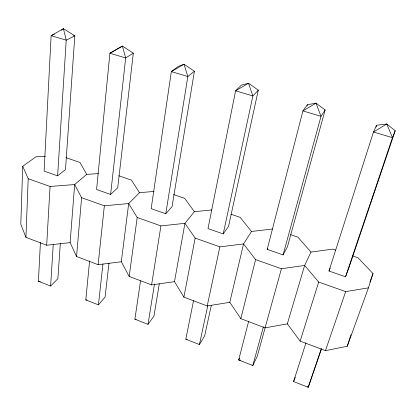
<?xml version="1.0" encoding="UTF-8"?>
<svg xmlns="http://www.w3.org/2000/svg" width="416" height="416" viewBox="0 0 416 416"><rect width="100%" height="100%" fill="white"/><g stroke="black" fill="none" stroke-linecap="round" stroke-linejoin="round"><path stroke-width="0.62" d="M45.422 156.234L35.948 156.816L22.74 166.28L20.8 224.172L25.938 237.385L46.68 245.227L70.112 242.616L76.57 256.537L98.114 264.685L121.306 261.758L129.184 276.437L151.585 284.908L174.496 281.648L183.898 297.128L207.204 305.947L229.798 302.328L240.843 318.672L265.117 327.85L287.336 323.851L304.647 265.424L310.981 252.08L332.79 249.127L335.78 250.146M25.938 237.385L28.2 178.703L22.74 166.28M60.325 243.469L57.866 278.715L50.612 286.062L38.412 281.268L40.42 242.466M46.68 245.227L50.06 186.477L28.2 178.703M50.612 286.062L53.243 244.66M57.611 175.843L66.222 40.175L63.445 28.683L51.126 35.662L44.117 171.111L57.611 175.843L65.478 169.619L74.818 35.812L63.445 28.683L61.454 30.238M70.112 242.616L74.672 184.543L86.731 174.408L98.301 173.56M76.57 256.537L81.598 197.699L74.672 184.543L50.06 186.477M109.002 263.084L105.066 297.086L98.436 304.86L85.79 299.889L89.606 260.879M98.114 264.685L104.354 205.79L81.598 197.699M98.436 304.86L102.95 263.926M110.62 194.433L125.674 57.944L122.408 46.067L109.907 53.232L96.585 189.509L110.62 194.433L117.723 187.762L133.312 53.139L122.408 46.067L109.907 53.232L125.674 57.944L133.312 53.139M121.306 261.758L128.695 203.544L139.5 192.686L154.118 191.422M129.184 276.437L137.202 217.474L128.695 203.544L104.354 205.79M159.307 283.78L153.962 316.118L148.008 324.34L134.898 319.186L140.546 280.805M151.585 284.908L160.914 225.909L184.938 223.324L194.381 211.692L211.786 209.934M148.008 324.34L154.482 284.04M165.776 213.772L187.829 76.518L184.028 64.241L178.204 66.44L171.34 71.588L151.164 208.65L165.776 213.772L172.047 206.632L194.407 71.245L184.028 64.241L171.34 71.588L187.829 76.518L194.407 71.245M174.496 281.648L184.938 223.324L195.151 238.087L219.877 246.88L243.537 243.932L251.493 231.478L272.438 229.018M183.898 297.128L195.151 238.087M211.302 305.417L204.656 335.847L199.425 344.552L185.822 339.206L193.549 300.659M207.204 305.947L219.877 246.88M199.425 344.552L207.849 305.38M223.215 233.917L252.876 95.961L258.289 90.168L248.492 83.247L241.342 85.15L235.612 90.797L207.995 228.582L223.215 233.917L228.582 226.268L258.289 90.168M229.798 302.328L243.537 243.932L255.596 259.584L281.403 268.762L304.647 265.424L318.703 282.032L345.665 291.621L368.43 287.856L372.991 273.562L357.978 257.759L352.56 255.902M240.843 318.672L255.596 259.584M248.654 321.308L238.68 359.98L252.798 365.529L257.244 356.314L281.403 268.762M267.212 249.345L302.921 110.916L307.403 104.723L316.004 103.158L325.151 109.98L287.456 246.719L283.078 254.909L267.212 249.345L267.831 248.274M307.076 105.976L307.403 104.723M252.798 365.529L263.38 326.877M283.078 254.909L321.017 116.324L325.151 109.98M368.43 287.856L347.261 346.258L325.452 350.672L300.154 341.104L318.703 282.032M321.516 348.894L308.24 387.317L293.566 381.55L305.984 342.794M328.973 271.003L373.495 132.007L376.6 125.221L386.776 124.025L395.2 130.733L348.826 268.034L345.53 276.812L328.973 271.003L330.169 268.133M376.007 127.078L376.6 125.221M347.261 346.258L350.995 334.719M321.313 348.587L308.24 387.317L307.268 386.5M345.53 276.812L392.48 137.68L395.2 130.733M325.452 350.672L345.665 291.621M369.923 282.032L372.991 273.562M293.566 381.55L295.24 377.348M239.548 358.275L238.68 359.98L240.531 360.116M54.444 34.07L51.126 35.662L66.222 40.175L74.818 35.812L73.58 35.443M185.822 339.206L187.101 339.316M134.898 319.186L136.12 319.311M85.79 299.889L87.043 300.03M38.412 281.268L40.326 281.502M65.998 157.669L80.033 162.479L86.731 174.408M118.799 175.77L131.378 180.081L139.5 192.686M173.503 194.522L184.72 198.37L194.381 211.692M230.974 214.219L240.183 217.381L251.493 231.478M290.602 234.66L297.887 237.162L310.981 252.08M137.202 217.474L160.914 225.909M287.336 323.851L300.154 341.104M386.776 124.025L373.495 132.007L392.48 137.68L386.776 124.025M316.004 103.158L302.921 110.916L321.017 116.324L316.004 103.158M248.492 83.247L235.612 90.797L252.876 95.961L248.492 83.247"/></g></svg>
